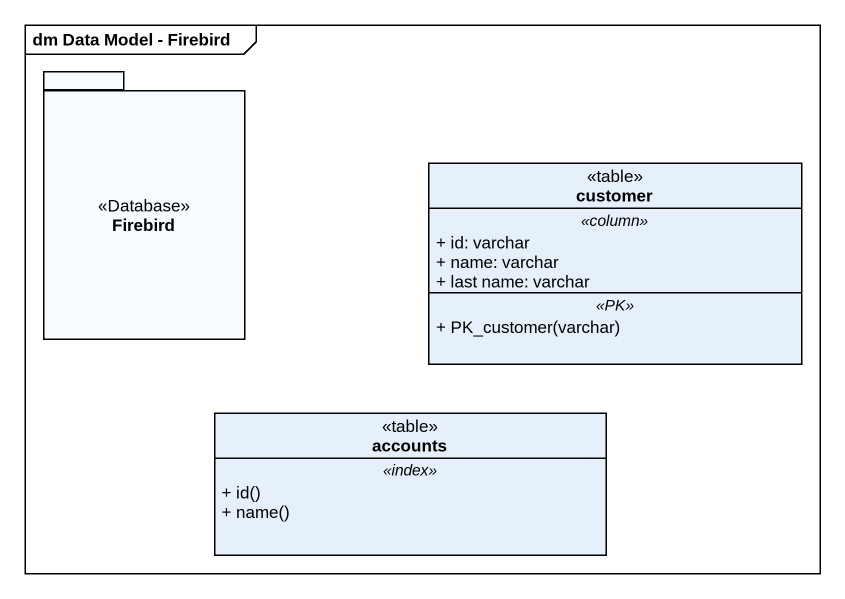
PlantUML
@startuml
mainframe dm Data Model - Firebird
hide circle
hide empty members
skinparam classAttributeIconSize 0
package Firebird <<Database>> {
}
class customer <<table>> {
  .. <<column>> ..
  + id: varchar
  + name: varchar
  + last name: varchar
  .. <<PK>> ..
  + PK_customer(varchar)
}
class accounts <<table>> {
  .. <<index>> ..
  + id()
  + name()
}
@enduml
